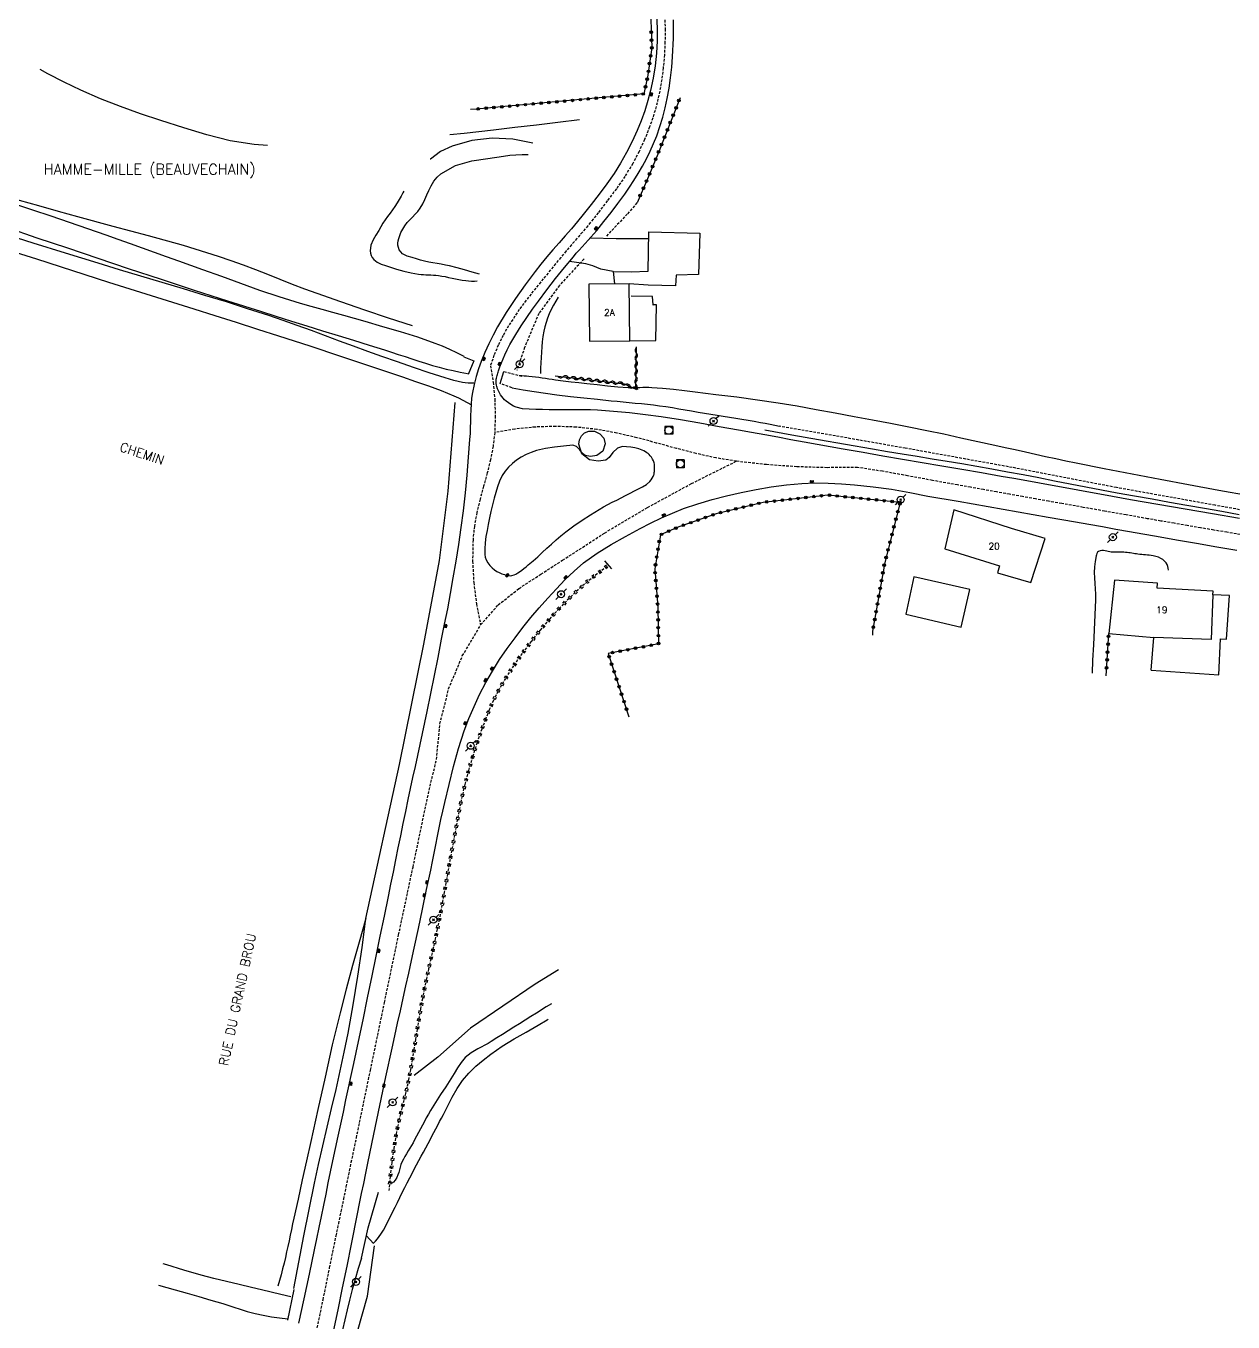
# Model space of a CAD drawing. Header units: millimetres. Extents: x 175000 to 176000, y 162999 to 164000.
# Drawn here: x 175533.6 to 175763.2, y 163278.2 to 163524.6 of the extents above; entities that cross this region are included whole.
import ezdxf
from ezdxf.enums import TextEntityAlignment as Align

# ---------------------------------------------------------------- set-up
doc = ezdxf.new("R2010")
doc.units = ezdxf.units.MM
doc.linetypes.add('DASHED', pattern=[0.75, 0.5, -0.25])
doc.layers.get('0').update_dxf_attribs({"linetype": 'CONTINUOUS'})
for name, color, linetype in [('W0001', 6, 'DASHED'), ('W0008', 7, 'CONTINUOUS'), ('W0010', 4, 'CONTINUOUS'), ('W0015', 2, 'CONTINUOUS'), ('W0017', 7, 'CONTINUOUS'), ('W0071', 7, 'CONTINUOUS'), ('W0101', 7, 'CONTINUOUS'), ('W0104', 1, 'CONTINUOUS'), ('W0112', 1, 'DASHED'), ('W0120', 7, 'CONTINUOUS'), ('W0211', 2, 'CONTINUOUS'), ('W0214', 2, 'CONTINUOUS'), ('W0220', 5, 'DASHED'), ('W0300', 7, 'CONTINUOUS'), ('W0310', 3, 'CONTINUOUS'), ('W0323', 7, 'CONTINUOUS'), ('W0330', 7, 'CONTINUOUS'), ('W0401', 7, 'CONTINUOUS'), ('W0420', 7, 'CONTINUOUS'), ('W0473', 7, 'CONTINUOUS'), ('W0510', 5, 'CONTINUOUS'), ('W0980', 7, 'CONTINUOUS'), ('W0989', 7, 'CONTINUOUS'), ('W0991', 7, 'CONTINUOUS')]:
    doc.layers.add(name, color=color, linetype=linetype)
doc.styles.get("Standard").update_dxf_attribs({"font": 'romans.shx', "width": 0.85})

# ---------------------------------------------------------------- blocks, each defined once
blk = doc.blocks.new('T401')
for p, q in [((-0.3, 0.3), (0, 0.3)), ((-0.3, -0.25), (-0.3, 0.3)), ((-0.3, 0.15), (0, 0.15)), ((-0.3, 0), (0, 0)), ((0, 0.3), (0, -0.25)), ((-0.3, -0.15), (0, -0.15)), ((-0.3, -0.25), (-0.3, -0.3)), ((-0.3, -0.3), (0, -0.3)), ((0, -0.3), (0, -0.25))]:
    blk.add_line(p, q)
blk = doc.blocks.new('T473')
for p, q in [((-0.166667, 0.166667), (0.166667, -0.166667)), ((-0.166667, -0.166667), (0.166667, 0.166667)), ((0.500001, 0.500001), (1.000002, 1.000002)), ((-1.000002, -1.000002), (-0.500001, -0.500001))]:
    blk.add_line(p, q)
blk.add_ellipse((0, 0), major_axis=(0.471405, 0.471405), ratio=1, start_param=5.4977871438, end_param=11.780972451)
blk = doc.blocks.new('T420')
for p, q in [((0.75, 0.75), (-0.75, 0.75)), ((-0.75, 0.75), (-0.75, -0.75)), ((0.75, 0.75), (0.75, -0.75)), ((0.75, -0.75), (-0.75, -0.75))]:
    blk.add_line(p, q)
blk.add_ellipse((0, 0), major_axis=(-0.53, 0.53), ratio=1, start_param=3.926991, end_param=10.210176)
blk = doc.blocks.new('t323o')
at = {"color": 0, "linetype": 'Continuous'}
for radius in [0.25, 0.15]:
    blk.add_circle((0, 0), radius, dxfattribs=at)
blk = doc.blocks.new('t220o')
at = {"color": 0, "linetype": 'Continuous'}
for p, q in [((-0.25, 0.25), (0.25, 0.25)), ((-0.25, -0.25), (0.25, -0.25))]:
    blk.add_line(p, q, dxfattribs=at)
blk = doc.blocks.new('t310o')
at = {"color": 0, "linetype": 'Continuous'}
for centre, start, end in [((-0.5, 0.38), 216.8699, 323.1304), ((0.5, -0.37), 36.8699, 143.1303)]:
    blk.add_arc(centre, 0.625, start, end, dxfattribs=at)

msp = doc.modelspace()

# ---------------------------------------------------------------- linework, layer by layer
at = {"layer": 'W0001'}
for points in [[(175655.12, 163526.57), (175655.2, 163524.09), (175655.18, 163521.61), (175655.07, 163519.14), (175654.84, 163516.67), (175654.55, 163514.44), (175654.17, 163512.22), (175653.69, 163510.03), (175653.08, 163507.86), (175652.26, 163505.44), (175651.31, 163503.06), (175650.24, 163500.74), (175649.05, 163498.47), (175647.56, 163496.02), (175645.93, 163493.67), (175644.21, 163491.38), (175642.48, 163489.12), (175641.5, 163487.88), (175640.49, 163486.65), (175639.47, 163485.45), (175638.44, 163484.25), (175637.4, 163483.05), (175636.37, 163481.85), (175635.35, 163480.64), (175634.36, 163479.41), (175632.03, 163476.54), (175629.7, 163473.67), (175627.45, 163470.71), (175625.42, 163467.61), (175624.4, 163465.8), (175623.47, 163463.94), (175622.66, 163462.02), (175621.99, 163460.04), (175622.5, 163456.88), (175622.81, 163453.7), (175622.9, 163450.5), (175622.79, 163447.31)], [(175622.79, 163447.31), (175622.49, 163444.72), (175622, 163442.16), (175621.38, 163439.64), (175620.69, 163437.14), (175620.01, 163434.64), (175619.4, 163432.11), (175618.93, 163429.55), (175618.67, 163426.95), (175618.59, 163422.87), (175618.81, 163418.8), (175619.32, 163414.75), (175620.12, 163410.75)], [(175668.74, 163441.87), (175664.9, 163442.5), (175661.1, 163443.34), (175657.34, 163444.31), (175653.59, 163445.34), (175649.83, 163446.34), (175646.03, 163447.23), (175642.19, 163447.93), (175638.3, 163448.36), (175634.4, 163448.51), (175630.51, 163448.38), (175626.63, 163447.98), (175622.79, 163447.31)], [(175620.12, 163410.75), (175623.46, 163414.56), (175627.42, 163417.69), (175631.6, 163420.41), (175635.71, 163423.06), (175643.69, 163428.23), (175651.87, 163433.09), (175660.22, 163437.64), (175668.74, 163441.87)], [(175764.58, 163427.93), (175762.06, 163428.36), (175759.54, 163428.79), (175757.02, 163429.22), (175754.51, 163429.65), (175751.99, 163430.08), (175749.47, 163430.51), (175746.96, 163430.95), (175742.87, 163431.67), (175738.79, 163432.39), (175734.7, 163433.11), (175730.62, 163433.83), (175728.14, 163434.28), (175725.66, 163434.72), (175723.19, 163435.16), (175720.71, 163435.6), (175718.23, 163436.04), (175715.76, 163436.49), (175713.28, 163436.93), (175710.8, 163437.36), (175706.05, 163438.23), (175701.31, 163439.11), (175696.55, 163439.96), (175691.78, 163440.7), (175686.01, 163440.65), (175680.24, 163440.82), (175674.48, 163441.23), (175668.74, 163441.87)], [(175588.89, 163276.38), (175590.17, 163282.45), (175591.4, 163288.52), (175592.64, 163294.59), (175593.13, 163296.92), (175593.61, 163299.25), (175594.09, 163301.58), (175594.57, 163303.92), (175595.05, 163306.25), (175595.53, 163308.58), (175596.02, 163310.91), (175596.5, 163313.24), (175599.17, 163326.11), (175601.84, 163338.98), (175604.53, 163351.84), (175607.26, 163364.7), (175608.33, 163369.83), (175609.39, 163374.96), (175610.5, 163380.08), (175611.73, 163385.18), (175612.39, 163391.97), (175614.04, 163398.58), (175616.64, 163404.89), (175620.12, 163410.75)]]:
    msp.add_lwpolyline(points, dxfattribs=at)
at = {"layer": 'W0008'}
for points in [[(175653.54, 163526.56), (175653.7, 163524.2), (175653.71, 163521.83), (175653.57, 163519.45), (175653.31, 163517.07), (175652.92, 163514.72), (175652.44, 163512.38), (175651.94, 163510.44), (175651.35, 163508.51), (175650.67, 163506.62), (175649.92, 163504.76), (175648.94, 163502.65), (175647.87, 163500.59), (175646.72, 163498.57), (175645.5, 163496.6), (175644.13, 163494.59), (175642.67, 163492.63), (175641.16, 163490.72), (175639.64, 163488.82), (175638.52, 163487.44), (175637.37, 163486.09), (175636.2, 163484.74), (175635.03, 163483.41), (175633.86, 163482.07), (175632.71, 163480.71), (175631.58, 163479.34), (175630.48, 163477.93), (175628.59, 163475.39), (175626.75, 163472.8), (175625, 163470.16), (175623.35, 163467.44), (175622.48, 163465.85), (175621.66, 163464.22), (175620.91, 163462.55), (175620.23, 163460.86), (175619.72, 163459.42), (175619.26, 163457.96), (175618.87, 163456.47), (175618.57, 163454.97), (175618.41, 163453.86), (175618.3, 163452.74), (175618.23, 163451.63), (175618.2, 163450.51), (175618.17, 163449.39), (175618.14, 163448.27), (175618.1, 163447.16), (175618.03, 163446.04), (175617.76, 163442.64), (175617.48, 163439.24), (175617.16, 163435.84), (175616.78, 163432.45), (175616.36, 163429.25), (175615.9, 163426.06), (175615.39, 163422.87), (175614.86, 163419.69), (175614.34, 163416.76), (175613.79, 163413.84), (175613.21, 163410.93), (175612.64, 163408.02), (175611.96, 163404.58), (175611.28, 163401.15), (175610.58, 163397.72), (175609.88, 163394.29), (175609.44, 163392.2), (175609, 163390.11), (175608.55, 163388.02), (175608.09, 163385.94), (175607.64, 163383.85), (175607.19, 163381.77), (175606.74, 163379.68), (175606.3, 163377.59), (175605.82, 163375.29), (175605.34, 163372.98), (175604.87, 163370.67), (175604.4, 163368.36), (175603.93, 163366.06), (175603.46, 163363.75), (175602.99, 163361.44), (175602.52, 163359.13), (175601.75, 163355.35), (175600.98, 163351.57), (175600.21, 163347.79), (175599.43, 163344.01), (175598.56, 163339.85), (175597.69, 163335.7), (175596.81, 163331.54), (175595.93, 163327.39), (175595.43, 163325.08), (175594.94, 163322.76), (175594.44, 163320.45), (175593.95, 163318.14), (175593.45, 163315.83), (175592.95, 163313.52), (175592.46, 163311.21), (175591.97, 163308.89), (175591.53, 163306.78), (175591.09, 163304.66), (175590.66, 163302.54), (175590.22, 163300.42), (175589.79, 163298.3), (175589.35, 163296.18), (175588.91, 163294.06), (175588.46, 163291.95), (175587.49, 163287.29), (175586.51, 163282.64), (175585.51, 163277.99)], [(175764.46, 163430.96), (175759.28, 163431.86), (175754.09, 163432.75), (175748.91, 163433.65), (175743.73, 163434.56), (175738.55, 163435.48), (175736.12, 163435.91), (175733.69, 163436.35), (175731.26, 163436.8), (175728.83, 163437.24), (175726.4, 163437.69), (175723.97, 163438.13), (175721.54, 163438.57), (175719.11, 163439), (175715.36, 163439.66), (175711.61, 163440.31), (175707.86, 163440.95), (175704.1, 163441.58), (175700.35, 163442.22), (175696.6, 163442.86), (175692.84, 163443.51), (175689.09, 163444.16), (175686.6, 163444.61), (175684.11, 163445.06), (175681.62, 163445.51), (175679.13, 163445.97), (175676.64, 163446.43), (175674.15, 163446.88), (175671.65, 163447.33), (175669.16, 163447.77), (175665.49, 163448.43), (175661.83, 163449.1), (175658.15, 163449.74), (175654.47, 163450.3), (175651.45, 163450.7), (175648.42, 163451.06), (175645.39, 163451.35), (175642.35, 163451.58), (175641.04, 163451.64), (175639.73, 163451.66), (175638.42, 163451.67), (175637.11, 163451.66), (175635.8, 163451.65), (175634.48, 163451.65), (175633.17, 163451.67), (175631.86, 163451.71), (175630.62, 163451.74), (175629.37, 163451.76), (175628.11, 163451.86), (175626.88, 163452.14), (175626.35, 163452.36), (175625.85, 163452.64), (175625.39, 163452.96), (175624.95, 163453.31), (175624.66, 163453.58), (175624.39, 163453.86), (175624.15, 163454.16), (175623.92, 163454.48), (175623.7, 163454.86), (175623.5, 163455.25), (175623.33, 163455.66), (175623.2, 163456.08), (175623.13, 163456.36), (175623.09, 163456.65), (175623.07, 163456.94), (175623.08, 163457.23), (175623.1, 163457.46), (175623.14, 163457.7), (175623.18, 163457.93), (175623.24, 163458.15), (175623.3, 163458.38), (175623.37, 163458.6), (175623.44, 163458.82), (175623.51, 163459.05), (175623.77, 163459.82), (175624.06, 163460.58), (175624.38, 163461.34), (175624.71, 163462.08), (175625.19, 163463.08), (175625.7, 163464.07), (175626.23, 163465.04), (175626.79, 163466), (175627.82, 163467.62), (175628.89, 163469.2), (175630.01, 163470.76), (175631.14, 163472.3), (175632.74, 163474.46), (175634.38, 163476.59), (175636.06, 163478.7), (175637.76, 163480.77), (175638.3, 163481.41), (175638.85, 163482.03), (175639.41, 163482.65), (175639.98, 163483.26), (175640.54, 163483.88), (175641.1, 163484.5), (175641.65, 163485.12), (175642.19, 163485.76), (175643.57, 163487.45), (175644.92, 163489.16), (175646.24, 163490.9), (175647.52, 163492.67), (175648.41, 163493.96), (175649.28, 163495.27), (175650.11, 163496.61), (175650.9, 163497.98), (175651.65, 163499.39), (175652.35, 163500.82), (175653.01, 163502.28), (175653.6, 163503.76), (175654.2, 163505.5), (175654.74, 163507.27), (175655.2, 163509.05), (175655.6, 163510.86), (175655.96, 163512.82), (175656.24, 163514.8), (175656.46, 163516.79), (175656.62, 163518.78), (175656.69, 163519.95), (175656.74, 163521.12), (175656.77, 163522.29), (175656.79, 163523.46), (175656.79, 163524.63), (175656.77, 163525.8)], [(175592.11, 163276.38), (175593.01, 163280.53), (175593.88, 163284.69), (175594.73, 163288.85), (175595.57, 163293.01), (175595.96, 163294.94), (175596.35, 163296.87), (175596.73, 163298.8), (175597.11, 163300.73), (175597.49, 163302.66), (175597.88, 163304.58), (175598.27, 163306.51), (175598.66, 163308.44), (175599.79, 163313.9), (175600.94, 163319.36), (175602.11, 163324.82), (175603.28, 163330.27), (175603.8, 163332.65), (175604.33, 163335.03), (175604.86, 163337.41), (175605.39, 163339.78), (175605.92, 163342.16), (175606.45, 163344.54), (175606.98, 163346.92), (175607.5, 163349.3), (175608.29, 163353.01), (175609.07, 163356.72), (175609.85, 163360.44), (175610.62, 163364.15), (175610.96, 163365.76), (175611.28, 163367.36), (175611.6, 163368.96), (175611.92, 163370.57), (175612.24, 163372.17), (175612.58, 163373.77), (175612.93, 163375.37), (175613.3, 163376.96), (175614.12, 163380.4), (175614.97, 163383.83), (175615.9, 163387.24), (175617, 163390.6), (175617.88, 163392.95), (175618.86, 163395.27), (175619.92, 163397.55), (175621.08, 163399.78), (175622.35, 163401.99), (175623.73, 163404.15), (175625.17, 163406.25), (175626.66, 163408.32), (175628.15, 163410.27), (175629.68, 163412.17), (175631.27, 163414.03), (175632.9, 163415.85), (175634.52, 163417.6), (175636.16, 163419.33), (175637.88, 163420.99), (175639.7, 163422.53), (175642.26, 163424.38), (175644.93, 163426.05), (175647.66, 163427.59), (175650.43, 163429.08), (175652.45, 163430.12), (175654.5, 163431.11), (175656.58, 163432.03), (175658.7, 163432.86), (175661.4, 163433.77), (175664.13, 163434.57), (175666.89, 163435.28), (175669.66, 163435.91), (175672.52, 163436.49), (175675.39, 163437), (175678.28, 163437.4), (175681.19, 163437.66), (175683.7, 163437.75), (175686.22, 163437.72), (175688.73, 163437.59), (175691.23, 163437.4), (175694.74, 163437.03), (175698.24, 163436.55), (175701.72, 163435.96), (175705.18, 163435.26)], [(175705.18, 163435.26), (175710.91, 163434.27), (175716.63, 163433.27), (175722.36, 163432.27), (175728.08, 163431.27), (175730.65, 163430.81), (175733.22, 163430.36), (175735.79, 163429.9), (175738.36, 163429.44), (175740.94, 163428.98), (175743.51, 163428.52), (175746.08, 163428.07), (175748.65, 163427.61), (175752.47, 163426.94), (175756.29, 163426.28), (175760.1, 163425.62), (175763.92, 163424.96)]]:
    msp.add_lwpolyline(points, dxfattribs=at)
at = {"layer": 'W0010'}
msp.add_lwpolyline([(175674.16, 163447.85), (175679.28, 163446.92), (175684.4, 163446.01), (175689.52, 163445.12), (175694.64, 163444.23), (175697.47, 163443.75), (175700.31, 163443.28), (175703.15, 163442.81), (175705.98, 163442.35), (175708.82, 163441.89), (175711.66, 163441.42), (175714.49, 163440.93), (175717.32, 163440.44), (175720.31, 163439.89), (175723.29, 163439.33), (175726.28, 163438.76), (175729.26, 163438.18), (175732.24, 163437.6), (175735.22, 163437.02), (175738.2, 163436.46), (175741.18, 163435.9), (175744.5, 163435.3), (175747.81, 163434.7), (175751.13, 163434.11), (175754.45, 163433.53), (175757.77, 163432.95), (175761.09, 163432.37), (175764.4, 163431.78)], dxfattribs=at)
at = {"layer": 'W0015'}
msp.add_lwpolyline([(175643.78, 163445.16), (175643.34, 163443.77), (175642.24, 163442.94), (175641.03, 163442.76), (175639.97, 163442.95), (175639.49, 163443.33), (175638.99, 163444.04), (175638.36, 163444.69), (175637.65, 163444.92), (175635.91, 163444.76), (175634.17, 163444.58), (175632.44, 163444.31), (175630.73, 163443.89), (175629.74, 163443.55), (175628.77, 163443.16), (175627.84, 163442.68), (175626.95, 163442.1), (175626.17, 163441.47), (175625.45, 163440.75), (175624.8, 163439.98), (175624.23, 163439.14), (175623.71, 163438.11), (175623.31, 163437.03), (175623, 163435.93), (175622.69, 163434.84), (175622.35, 163433.6), (175622.06, 163432.35), (175621.8, 163431.1), (175621.56, 163429.84), (175621.34, 163428.7), (175621.14, 163427.55), (175620.98, 163426.38), (175620.92, 163425.21), (175620.92, 163424.68), (175620.93, 163424.15), (175621.01, 163423.61), (175621.17, 163423.1), (175621.47, 163422.55), (175621.85, 163422.06), (175622.29, 163421.62), (175622.76, 163421.23), (175623.2, 163420.94), (175623.66, 163420.7), (175624.15, 163420.5), (175624.64, 163420.33), (175624.99, 163420.24), (175625.34, 163420.15), (175625.71, 163420.11), (175626.08, 163420.13), (175626.47, 163420.25), (175626.84, 163420.43), (175627.18, 163420.65), (175627.51, 163420.87), (175627.94, 163421.16), (175628.36, 163421.49), (175628.77, 163421.82), (175629.17, 163422.15), (175630.08, 163422.92), (175630.97, 163423.71), (175631.85, 163424.51), (175632.72, 163425.32), (175633.59, 163426.12), (175634.48, 163426.91), (175635.39, 163427.69), (175636.32, 163428.43), (175637.85, 163429.57), (175639.41, 163430.66), (175641.01, 163431.7), (175642.64, 163432.7), (175643.47, 163433.18), (175644.3, 163433.63), (175645.15, 163434.07), (175646, 163434.5), (175646.85, 163434.92), (175647.7, 163435.35), (175648.55, 163435.79), (175649.38, 163436.25), (175650.13, 163436.65), (175650.91, 163437.04), (175651.66, 163437.48), (175652.33, 163438.04), (175652.57, 163438.32), (175652.76, 163438.63), (175652.93, 163438.96), (175653.05, 163439.3), (175653.1, 163439.44), (175653.13, 163439.6), (175653.15, 163439.75), (175653.17, 163439.91), (175653.18, 163440.06), (175653.19, 163440.21), (175653.19, 163440.37), (175653.19, 163440.52), (175653.2, 163440.79), (175653.2, 163441.06), (175653.18, 163441.33), (175653.13, 163441.59), (175652.99, 163441.95), (175652.82, 163442.3), (175652.61, 163442.62), (175652.38, 163442.92), (175652.17, 163443.13), (175651.95, 163443.33), (175651.7, 163443.5), (175651.46, 163443.67), (175651.16, 163443.84), (175650.85, 163444), (175650.54, 163444.13), (175650.21, 163444.25), (175649.44, 163444.43), (175648.66, 163444.54), (175647.88, 163444.61), (175647.1, 163444.68), (175646.15, 163444.38), (175645.29, 163443.51), (175644.58, 163442.58), (175643.9, 163442.08), (175642.48, 163441.87), (175640.85, 163442.13), (175639.37, 163443.26), (175638.78, 163445.14), (175638.92, 163445.94), (175639.3, 163446.68), (175639.9, 163447.26), (175640.67, 163447.59), (175641.8, 163447.6), (175642.81, 163447.11), (175643.52, 163446.24)], close=True, dxfattribs=at)
at = {"layer": 'W0017'}
for points in [[(175640.99, 163484.38), (175645.91, 163484.21), (175652.1, 163484.24)], [(175645.35, 163477.94), (175642.95, 163478.38), (175641.48, 163479.06), (175640.15, 163479.42), (175637, 163479.85)]]:
    msp.add_lwpolyline(points, dxfattribs=at)
at = {"layer": 'W0071'}
for points in [[(175618.85, 163456.69), (175618.31, 163456.69), (175617.76, 163456.72), (175617.21, 163456.77), (175616.67, 163456.85), (175615.83, 163457.02), (175615, 163457.23), (175614.18, 163457.46), (175613.36, 163457.71), (175610.33, 163458.67), (175607.33, 163459.69), (175604.34, 163460.75), (175601.35, 163461.81), (175598.65, 163462.77), (175595.97, 163463.74), (175593.29, 163464.73), (175590.61, 163465.72), (175587.93, 163466.71), (175585.25, 163467.69), (175582.55, 163468.64), (175579.85, 163469.56), (175575.81, 163470.88), (175571.76, 163472.16), (175567.7, 163473.41), (175563.63, 163474.64), (175559.56, 163475.85), (175555.48, 163477.07), (175551.42, 163478.29), (175547.36, 163479.54), (175541.2, 163481.45), (175535.04, 163483.37), (175528.89, 163485.3)], [(175528.77, 163482.54), (175535.64, 163480.33), (175542.51, 163478.13), (175549.38, 163475.94), (175553.42, 163474.65), (175557.46, 163473.38), (175561.51, 163472.11), (175565.55, 163470.84), (175569.6, 163469.57), (175573.64, 163468.29), (175577.68, 163467), (175581.71, 163465.7), (175587.61, 163463.79), (175593.5, 163461.87), (175599.38, 163459.92), (175605.24, 163457.91), (175607.71, 163457.06), (175610.18, 163456.2), (175612.63, 163455.3), (175615.05, 163454.3), (175615.9, 163453.91), (175616.75, 163453.5), (175617.58, 163453.06), (175618.39, 163452.59)]]:
    msp.add_lwpolyline(points, dxfattribs=at)
at = {"layer": 'W0101'}
msp.add_lwpolyline([(175640.71, 163475.53), (175640.85, 163464.69), (175648.52, 163464.79), (175648.38, 163475.63)], close=True, dxfattribs=at)
for points in [[(175710.09, 163432.63), (175708.43, 163425.23), (175718.82, 163421.98), (175718.4, 163420.69), (175724.76, 163418.8), (175727.5, 163427.17)], [(175727.5, 163427.17), (175721.08, 163429.08), (175710.09, 163432.63)], [(175759.38, 163416.5), (175759.4, 163417.18), (175748.77, 163417.76), (175748.83, 163418.68), (175740.64, 163419.25), (175739.61, 163409.1), (175748.16, 163408.34)], [(175759.38, 163416.5), (175759.02, 163408), (175748.16, 163408.34)]]:
    msp.add_lwpolyline(points, dxfattribs=at)
at = {"layer": 'W0104'}
for points in [[(175645.62, 163475.59), (175645.41, 163477.93), (175648.75, 163477.87), (175651.95, 163477.99), (175652.08, 163485.48), (175661.8, 163485.22), (175661.57, 163477.4), (175657.29, 163477.24), (175657.15, 163475.23), (175651.96, 163475.33), (175648.38, 163475.63)], [(175648.52, 163464.79), (175653.43, 163464.86), (175653.56, 163471.62), (175652.9, 163471.6), (175652.91, 163471.6), (175652.83, 163473.23), (175648.73, 163473.26)], [(175747.61, 163402.14), (175751.3, 163401.88), (175751.32, 163401.88), (175760.49, 163401.25), (175760.83, 163408.1), (175761.99, 163408.04), (175762.56, 163416.38)], [(175762.56, 163416.38), (175759.38, 163416.5)], [(175747.61, 163402.14), (175748.16, 163408.34)]]:
    msp.add_lwpolyline(points, dxfattribs=at)
msp.add_lwpolyline([(175713.13, 163417.47), (175702.48, 163419.91), (175700.97, 163412.77), (175711.48, 163410.33)], close=True, dxfattribs=at)
at = {"layer": 'W0112'}
for points in [[(175649.85, 163491.03), (175648, 163488.87), (175644.05, 163484.68)], [(175639.79, 163480.34), (175635.09, 163475.31), (175631.17, 163469.96), (175628.48, 163463.52), (175627.01, 163459.13)], [(175624.56, 163458.92), (175627.95, 163458.05)], [(175626.09, 163455.83), (175623.85, 163456.65)], [(175853.55, 163416.88), (175844.89, 163418.68), (175827.01, 163421.74), (175806.24, 163425.25), (175782.9, 163429.33), (175759.79, 163433.51), (175741.02, 163436.87), (175721.22, 163440.69), (175700.88, 163444.36), (175676.96, 163448.54)]]:
    msp.add_lwpolyline(points, dxfattribs=at)
at = {"layer": 'W0120'}
for points in [[(175616.91, 163461.7), (175618.82, 163460.99), (175617.76, 163458.36)], [(175623.85, 163456.65), (175624.56, 163458.92)], [(175643.68, 163422.95), (175644.99, 163421.39)], [(175598.72, 163296.14), (175600.71, 163302.93)], [(175597.48, 163290.34), (175598.72, 163296.14)], [(175599.73, 163293.17), (175598.4, 163294.63)], [(175584.6, 163284.41), (175583.41, 163278.58)]]:
    msp.add_lwpolyline(points, dxfattribs=at)
at = {"layer": 'W0211'}
for points in [[(175619.91, 163477.43), (175618.5, 163477.85), (175617.08, 163478.25), (175615.65, 163478.64), (175614.22, 163479), (175613.43, 163479.18), (175612.64, 163479.33), (175611.85, 163479.46), (175611.05, 163479.6), (175610.25, 163479.75), (175609.46, 163479.92), (175608.68, 163480.12), (175607.9, 163480.37), (175607.08, 163480.61), (175606.18, 163480.87), (175605.29, 163481.32), (175604.64, 163482.07), (175604.47, 163482.49), (175604.38, 163482.93), (175604.37, 163483.37), (175604.44, 163483.81), (175604.54, 163484.21), (175604.67, 163484.59), (175604.82, 163484.97), (175604.97, 163485.35), (175605.3, 163486.02), (175605.71, 163486.65), (175606.18, 163487.24), (175606.67, 163487.79), (175607.18, 163488.31), (175607.68, 163488.84), (175608.16, 163489.39), (175608.6, 163489.98), (175609.1, 163490.79), (175609.52, 163491.64), (175609.9, 163492.51), (175610.28, 163493.37), (175610.71, 163494.25), (175611.22, 163495.1), (175611.83, 163495.88), (175612.57, 163496.55), (175615.35, 163498.11), (175618.42, 163498.99), (175621.5, 163499.46), (175624.48, 163499.89), (175625.65, 163500.06), (175626.83, 163500.16), (175628.01, 163500.21), (175629.19, 163500.19)], [(175584.61, 163284.61), (175585.54, 163289.62), (175586.5, 163294.62), (175587.5, 163299.62), (175588.53, 163304.61), (175589.3, 163308.17), (175590.11, 163311.74), (175590.94, 163315.29), (175591.78, 163318.84), (175592.62, 163322.4), (175593.43, 163325.96), (175594.19, 163329.53), (175594.9, 163333.11), (175595.89, 163338.54), (175596.78, 163343.99), (175597.59, 163349.45), (175598.3, 163354.92)], [(175597.48, 163290.34), (175596.86, 163288.36), (175596.27, 163286.38), (175595.72, 163284.39), (175595.19, 163282.39), (175594.73, 163280.51), (175594.29, 163278.63), (175593.88, 163276.74)]]:
    msp.add_lwpolyline(points, dxfattribs=at)
at = {"layer": 'W0214'}
for points in [[(175630.06, 163502.36), (175626.23, 163503.13), (175622.32, 163503.29), (175618.44, 163502.84), (175614.68, 163501.79), (175612.52, 163500.74), (175610.59, 163499.33), (175610.55, 163499.3)], [(175605.5, 163493.24), (175605.32, 163492.9), (175604.98, 163492.26), (175604.63, 163491.62), (175604.25, 163490.99), (175603.82, 163490.34), (175603.37, 163489.69), (175602.91, 163489.05), (175602.44, 163488.42), (175601.99, 163487.77), (175601.54, 163487.12), (175601.12, 163486.45), (175600.73, 163485.77), (175600.22, 163484.89), (175599.69, 163483.98), (175599.27, 163482.98), (175599.11, 163481.91), (175599.16, 163481.45), (175599.3, 163481.02), (175599.52, 163480.61), (175599.8, 163480.26), (175600.46, 163479.73), (175601.22, 163479.35), (175602, 163479.07), (175602.76, 163478.81), (175604.12, 163478.37), (175605.51, 163478), (175606.91, 163477.7), (175608.32, 163477.45), (175608.79, 163477.39), (175609.26, 163477.35), (175609.73, 163477.33), (175610.2, 163477.31), (175610.67, 163477.3), (175611.15, 163477.28), (175611.62, 163477.24), (175612.09, 163477.19), (175612.74, 163477.09), (175613.39, 163476.97), (175614.04, 163476.83), (175614.69, 163476.69), (175615.33, 163476.54), (175615.98, 163476.41), (175616.64, 163476.3), (175617.29, 163476.21), (175617.84, 163476.17), (175618.39, 163476.14), (175618.94, 163476.14), (175619.49, 163476.16)], [(175598.29, 163354.92), (175596.99, 163350.46), (175595.73, 163345.99), (175594.53, 163341.5), (175593.38, 163337), (175591.91, 163330.9), (175590.53, 163324.78), (175589.18, 163318.65), (175587.83, 163312.52), (175587.01, 163308.88), (175586.2, 163305.24), (175585.39, 163301.6), (175584.59, 163297.96), (175584.36, 163296.89), (175584.14, 163295.82), (175583.91, 163294.74), (175583.69, 163293.67), (175583.46, 163292.6), (175583.23, 163291.53), (175582.99, 163290.46), (175582.74, 163289.4), (175582.47, 163288.3), (175582.18, 163287.21), (175581.88, 163286.13), (175581.57, 163285.04)]]:
    msp.add_lwpolyline(points, dxfattribs=at)
at = {"layer": 'W0220'}
msp.add_lwpolyline([(175644.17, 163421.88), (175642.28, 163420.46), (175640.45, 163418.98), (175638.67, 163417.43), (175636.95, 163415.81), (175635.03, 163413.87), (175633.19, 163411.85), (175631.42, 163409.77), (175629.72, 163407.63), (175628.01, 163405.34), (175626.38, 163403), (175624.84, 163400.59), (175623.42, 163398.11), (175622.54, 163396.37), (175621.75, 163394.58), (175621.03, 163392.77), (175620.34, 163390.95), (175619.43, 163388.35), (175618.59, 163385.72), (175617.82, 163383.08), (175617.11, 163380.42), (175616.43, 163377.49), (175615.85, 163374.55), (175615.31, 163371.59), (175614.76, 163368.64), (175614.44, 163366.91), (175614.12, 163365.18), (175613.82, 163363.44), (175613.51, 163361.7), (175613.21, 163359.97), (175612.9, 163358.23), (175612.58, 163356.5), (175612.24, 163354.77), (175611.86, 163352.88), (175611.46, 163350.99), (175611.05, 163349.11), (175610.63, 163347.23), (175610.22, 163345.34), (175609.81, 163343.46), (175609.41, 163341.57), (175609.04, 163339.68), (175608.68, 163337.76), (175608.36, 163335.83), (175608.04, 163333.9), (175607.74, 163331.96), (175607.43, 163330.03), (175607.11, 163328.1), (175606.77, 163326.17), (175606.4, 163324.25), (175606.13, 163322.95), (175605.83, 163321.65), (175605.52, 163320.36), (175605.2, 163319.07), (175604.88, 163317.78), (175604.57, 163316.49), (175604.29, 163315.19), (175604.04, 163313.88), (175603.6, 163311.22), (175603.22, 163308.55), (175602.91, 163305.87), (175602.66, 163303.19)], dxfattribs=at)
at = {"layer": 'W0300'}
for points in [[(175579.56, 163501.91), (175577.04, 163502.07), (175572.5, 163502.81), (175568.04, 163503.93), (175563.65, 163505.26), (175559.3, 163506.65), (175555.44, 163507.92), (175551.61, 163509.3), (175547.83, 163510.79), (175544.1, 163512.42), (175540.94, 163513.92), (175537.84, 163515.53), (175536.37, 163516.36)], [(175638.91, 163506.81), (175634.82, 163506.28), (175630.73, 163505.78), (175626.64, 163505.3), (175622.54, 163504.84), (175617.02, 163504.22), (175614.29, 163503.92)], [(175607.18, 163467.63), (175602.62, 163469.1), (175598.08, 163470.62), (175593.55, 163472.17), (175589.04, 163473.76), (175586.68, 163474.62), (175584.34, 163475.51), (175582.01, 163476.43), (175579.68, 163477.35), (175577.35, 163478.26), (175575, 163479.15), (175572.65, 163480.01), (175570.27, 163480.82), (175563.63, 163482.87), (175556.93, 163484.73), (175550.21, 163486.52), (175543.51, 163488.35), (175539.81, 163489.39), (175536.11, 163490.42), (175532.41, 163491.46), (175528.71, 163492.49)], [(175634.88, 163473.06), (175634.4, 163472.3), (175633.95, 163471.52), (175633.54, 163470.71), (175633.17, 163469.89), (175632.85, 163469.09), (175632.56, 163468.26), (175632.32, 163467.42), (175632.12, 163466.58), (175631.94, 163465.59), (175631.83, 163464.6), (175631.75, 163463.6), (175631.67, 163462.6), (175631.61, 163461.59), (175631.56, 163460.58), (175631.52, 163459.56), (175631.51, 163458.55)], [(175750.92, 163421.18), (175750.89, 163421.54), (175750.81, 163421.89), (175750.68, 163422.23), (175750.49, 163422.54), (175750.19, 163422.88), (175749.84, 163423.17), (175749.46, 163423.41), (175749.06, 163423.62), (175748.8, 163423.72), (175748.54, 163423.78), (175748.27, 163423.83), (175748, 163423.88), (175747.64, 163423.94), (175747.28, 163423.99), (175746.93, 163424.03), (175746.57, 163424.06), (175746.21, 163424.09), (175745.85, 163424.13), (175745.49, 163424.16), (175745.13, 163424.21), (175744.84, 163424.25), (175744.55, 163424.29), (175744.25, 163424.34), (175743.96, 163424.38), (175743.66, 163424.43), (175743.37, 163424.47), (175743.07, 163424.51), (175742.78, 163424.53), (175742.44, 163424.56), (175742.1, 163424.57), (175741.76, 163424.58), (175741.41, 163424.58), (175741.07, 163424.58), (175740.73, 163424.58), (175740.39, 163424.58), (175740.05, 163424.6), (175739.76, 163424.63), (175739.47, 163424.7), (175739.19, 163424.77), (175738.91, 163424.85), (175738.6, 163424.9), (175738.28, 163424.91), (175737.96, 163424.86), (175737.65, 163424.74), (175737.45, 163424.57), (175737.31, 163424.34), (175737.24, 163424.1), (175737.18, 163423.87), (175736.96, 163422.83), (175736.86, 163421.78), (175736.83, 163420.73), (175736.87, 163419.68), (175736.93, 163418.65), (175737, 163417.62), (175737.04, 163416.59), (175737.04, 163415.55), (175736.93, 163412.68), (175736.8, 163409.81), (175736.65, 163406.95), (175736.51, 163404.08), (175736.39, 163401.57)]]:
    msp.add_lwpolyline(points, dxfattribs=at)
at = {"layer": 'W0310'}
msp.add_lwpolyline([(175634.31, 163458.11), (175647.41, 163456.59), (175649.66, 163455.61), (175649.76, 163463.66)], dxfattribs=at)
at = {"layer": 'W0323'}
for points in [[(175650.85, 163536.83), (175652.39, 163529.27), (175652.68, 163520.51), (175651.87, 163514.87), (175651.15, 163511.71), (175638.41, 163510.56), (175619.27, 163508.83), (175618.17, 163508.74)], [(175658.04, 163510.94), (175653.68, 163499.96), (175651.85, 163495.54), (175649.86, 163491.03)], [(175699.93, 163434.06), (175686.14, 163435.45), (175673.84, 163434.06), (175664.89, 163431.9), (175657.79, 163429.39), (175654.31, 163427.89), (175653.23, 163421.45), (175653.83, 163414.15), (175653.94, 163407.14), (175644.35, 163405.33), (175648.33, 163393.31)], [(175699.93, 163434.06), (175696.97, 163422.63), (175694.67, 163409.58), (175694.63, 163408.82)], [(175739.09, 163401.1), (175739.56, 163409.11)]]:
    msp.add_lwpolyline(points, dxfattribs=at)
at = {"layer": 'W0330'}
for points in [[(175598.29, 163354.94), (175604.67, 163384.24), (175609.35, 163407.1), (175612.27, 163423.01), (175613.97, 163436.17), (175615.29, 163453.02)], [(175634.91, 163345.19), (175630.46, 163342.42), (175618.2, 163334.06), (175611.98, 163328.6), (175607.48, 163325.08)], [(175578.57, 163227.99), (175584.16, 163239.92), (175590.26, 163255.17), (175594.8, 163269.68), (175598.63, 163283.16), (175599.94, 163292.73)]]:
    msp.add_lwpolyline(points, dxfattribs=at)
at = {"layer": 'W0510'}
for points in [[(175616.98, 163461.77), (175615.62, 163462.46), (175614.25, 163463.12), (175612.86, 163463.73), (175611.45, 163464.29), (175608.17, 163465.45), (175604.85, 163466.49), (175601.52, 163467.46), (175598.19, 163468.43), (175596.14, 163469.03), (175594.09, 163469.61), (175592.04, 163470.18), (175589.98, 163470.74), (175587.92, 163471.3), (175585.87, 163471.89), (175583.83, 163472.49), (175581.79, 163473.12), (175578.14, 163474.35), (175574.52, 163475.65), (175570.91, 163476.98), (175567.3, 163478.28), (175565, 163479.1), (175562.7, 163479.93), (175560.41, 163480.75), (175558.11, 163481.57), (175555.81, 163482.39), (175553.51, 163483.21), (175551.21, 163484.02), (175548.91, 163484.83), (175545.43, 163486.05), (175541.95, 163487.26), (175538.46, 163488.45), (175534.97, 163489.63), (175530.95, 163490.96)], [(175529.96, 163486.36), (175535.74, 163484.38), (175541.53, 163482.42), (175547.32, 163480.48), (175553.12, 163478.55), (175559.39, 163476.48), (175565.67, 163474.43), (175571.95, 163472.4), (175578.24, 163470.39), (175581.19, 163469.46), (175584.14, 163468.53), (175587.09, 163467.61), (175590.05, 163466.7), (175593, 163465.78), (175595.96, 163464.87), (175598.91, 163463.95), (175601.86, 163463.03), (175603.16, 163462.61), (175604.46, 163462.19), (175605.75, 163461.76), (175607.04, 163461.33), (175608.34, 163460.91), (175609.64, 163460.5), (175610.95, 163460.11), (175612.26, 163459.74), (175613.58, 163459.41), (175614.92, 163459.1), (175616.26, 163458.82), (175617.6, 163458.58)], [(175766.27, 163435.28), (175760.5, 163436.34), (175754.73, 163437.42), (175749.38, 163438.41), (175744.03, 163439.41), (175738.69, 163440.43), (175733.36, 163441.5), (175731.42, 163441.9), (175729.49, 163442.31), (175727.57, 163442.73), (175725.64, 163443.16), (175723.71, 163443.59), (175721.79, 163444.02), (175719.86, 163444.45), (175717.93, 163444.87), (175714.7, 163445.58), (175711.47, 163446.29), (175708.23, 163447), (175704.99, 163447.67), (175701.54, 163448.36), (175698.09, 163449.03), (175694.64, 163449.68), (175691.18, 163450.32), (175687.56, 163451), (175683.95, 163451.68), (175680.32, 163452.33), (175676.69, 163452.93), (175672.76, 163453.51), (175668.82, 163454.03), (175664.88, 163454.52), (175660.93, 163454.99), (175658.87, 163455.24), (175656.8, 163455.49), (175654.73, 163455.7), (175652.65, 163455.85), (175652.09, 163455.87), (175651.53, 163455.88), (175650.97, 163455.87), (175650.41, 163455.86), (175649.85, 163455.85), (175649.29, 163455.84), (175648.74, 163455.84), (175648.18, 163455.86), (175646.2, 163455.99), (175644.24, 163456.18), (175642.27, 163456.39), (175640.31, 163456.6), (175638.82, 163456.77), (175637.33, 163456.94), (175635.84, 163457.12), (175634.36, 163457.3), (175633.73, 163457.39), (175633.09, 163457.48), (175632.46, 163457.58), (175631.83, 163457.68), (175631.2, 163457.78), (175630.57, 163457.87), (175629.93, 163457.95), (175629.3, 163458.01), (175628.86, 163458.05), (175628.42, 163458.07), (175627.98, 163458.09), (175627.54, 163458.09)], [(175626.09, 163455.83), (175628.21, 163455.47), (175630.33, 163455.12), (175632.46, 163454.81), (175634.59, 163454.51), (175637.18, 163454.2), (175639.77, 163453.92), (175642.36, 163453.66), (175644.95, 163453.39), (175646.1, 163453.27), (175647.24, 163453.16), (175648.39, 163453.05), (175649.54, 163452.94), (175650.69, 163452.83), (175651.84, 163452.71), (175652.98, 163452.58), (175654.12, 163452.43), (175655.35, 163452.26), (175656.58, 163452.07), (175657.8, 163451.87), (175659.02, 163451.66), (175660.25, 163451.44), (175661.47, 163451.23), (175662.69, 163451.02), (175663.91, 163450.81), (175665.09, 163450.62), (175666.27, 163450.44), (175667.45, 163450.25), (175668.63, 163450.07), (175669.82, 163449.88), (175671, 163449.68), (175672.17, 163449.48), (175673.35, 163449.27), (175674.26, 163449.1), (175675.16, 163448.92), (175676.06, 163448.73), (175676.96, 163448.54)], [(175633.57, 163338.74), (175632.61, 163338.14), (175630.72, 163336.96), (175629.64, 163336.29), (175628.57, 163335.61), (175627.5, 163334.93), (175626.43, 163334.25), (175625.37, 163333.57), (175624.3, 163332.9), (175623.23, 163332.22), (175622.15, 163331.55), (175621.53, 163331.18), (175620.89, 163330.83), (175620.25, 163330.5), (175619.61, 163330.16), (175618.97, 163329.8), (175618.35, 163329.41), (175617.75, 163328.98), (175617.2, 163328.49), (175616.39, 163327.57), (175615.72, 163326.54), (175615.11, 163325.49), (175614.48, 163324.46), (175613.48, 163322.96), (175612.49, 163321.46), (175611.51, 163319.94), (175610.57, 163318.4), (175610.18, 163317.71), (175609.79, 163317.02), (175609.42, 163316.32), (175609.05, 163315.62), (175608.68, 163314.92), (175608.32, 163314.22), (175607.94, 163313.52), (175607.57, 163312.83), (175607.27, 163312.3), (175606.96, 163311.78), (175606.65, 163311.26), (175606.34, 163310.74), (175606.03, 163310.22), (175605.73, 163309.69), (175605.44, 163309.16), (175605.16, 163308.62), (175604.96, 163308.15), (175604.81, 163307.66), (175604.67, 163307.16), (175604.54, 163306.67), (175604.38, 163306.17), (175604.17, 163305.67), (175603.89, 163305.21), (175603.54, 163304.8), (175603.44, 163304.72), (175603.33, 163304.66), (175603.21, 163304.63), (175603.08, 163304.62), (175602.95, 163304.66), (175602.83, 163304.72), (175602.72, 163304.81), (175602.64, 163304.92)], [(175599.73, 163293.19), (175600.12, 163293.59), (175600.5, 163294.01), (175600.85, 163294.45), (175601.17, 163294.9), (175601.66, 163295.69), (175602.08, 163296.51), (175602.48, 163297.35), (175602.89, 163298.17), (175603.37, 163299.1), (175603.84, 163300.03), (175604.3, 163300.97), (175604.77, 163301.9), (175605.23, 163302.84), (175605.7, 163303.77), (175606.17, 163304.7), (175606.64, 163305.63), (175607.07, 163306.45), (175607.51, 163307.27), (175607.94, 163308.09), (175608.38, 163308.91), (175608.82, 163309.72), (175609.26, 163310.54), (175609.7, 163311.36), (175610.14, 163312.17), (175610.5, 163312.86), (175610.86, 163313.55), (175611.22, 163314.24), (175611.59, 163314.93), (175611.95, 163315.62), (175612.31, 163316.31), (175612.68, 163317), (175613.05, 163317.69), (175613.9, 163319.32), (175614.72, 163320.98), (175615.63, 163322.61), (175616.68, 163324.14), (175617.9, 163325.54), (175619.23, 163326.83), (175620.63, 163328.03), (175622.08, 163329.17), (175624.24, 163330.68), (175626.5, 163332.04), (175628.79, 163333.34), (175631.06, 163334.66), (175632.75, 163335.67), (175632.95, 163335.79)], [(175584.01, 163282.99), (175582.15, 163283.43), (175580.29, 163283.88), (175578.43, 163284.33), (175576.57, 163284.78), (175574.17, 163285.35), (175571.77, 163285.91), (175569.37, 163286.5), (175566.98, 163287.12), (175563.69, 163288.07), (175560.42, 163289.08), (175559.73, 163289.3)], [(175558.89, 163285.21), (175560.42, 163284.8), (175562, 163284.36), (175564.28, 163283.72), (175566.56, 163283.06), (175568.84, 163282.39), (175571.11, 163281.71), (175571.88, 163281.47), (175572.64, 163281.22), (175573.4, 163280.97), (175574.17, 163280.72), (175574.93, 163280.47), (175575.7, 163280.23), (175576.47, 163280.01), (175577.26, 163279.82), (175578.79, 163279.49), (175580.34, 163279.21), (175581.9, 163278.99), (175583.46, 163278.83)]]:
    msp.add_lwpolyline(points, dxfattribs=at)

# ---------------------------------------------------------------- block references
at = {"layer": 'W0220'}
for p, rotation in [((175641.61, 163419.92), 218.9554433449519), ((175642.79, 163420.84), 216.8244024330388), ((175643.99, 163421.74), 216.8244024330388), ((175639.31, 163417.99), 221.0864794407331), ((175640.44, 163418.97), 221.0864794407331), ((175636.04, 163414.89), 225.3966208634279), ((175637.1, 163415.96), 223.2175107229057), ((175638.2, 163416.98), 223.2175107229057), ((175633.98, 163412.72), 227.574750801447), ((175634.99, 163413.82), 227.574750801447), ((175632.01, 163410.46), 229.6344029489476), ((175632.98, 163411.6), 229.6344029489476), ((175630.12, 163408.13), 231.575525948335), ((175631.05, 163409.3), 231.575525948335), ((175628.31, 163405.73), 233.3215492708452), ((175629.21, 163406.94), 233.3215492708452), ((175626.58, 163403.28), 235.11991038825), ((175627.44, 163404.51), 235.11991038825), ((175624.95, 163400.76), 237.3962619135221), ((175625.76, 163402.03), 237.3962619135221), ((175623.45, 163398.17), 240.1496823702747), ((175624.2, 163399.47), 240.1496823702747), ((175622.14, 163395.47), 246.1469190645811), ((175622.77, 163396.83), 243.2484509914397), ((175621, 163392.7), 249.4161185075814), ((175621.55, 163394.09), 248.2036726253618), ((175620.47, 163391.29), 249.4161185075814), ((175619.47, 163388.46), 250.6567980433816), ((175619.97, 163389.88), 250.6567980433816), ((175618.56, 163385.61), 253.7331125164137), ((175619.01, 163387.04), 252.2395854661377), ((175617.72, 163382.72), 255.137358064143), ((175618.14, 163384.17), 253.7331125164137), ((175617.34, 163381.27), 255.137358064143), ((175616.63, 163378.36), 256.9379290095774), ((175616.97, 163379.82), 256.9379290095774), ((175616.02, 163375.42), 258.7660835142294), ((175616.31, 163376.89), 258.7660835142294), ((175615.74, 163373.95), 259.6150409836384), ((175615.2, 163371), 259.483355716005), ((175615.47, 163372.47), 259.6150409836384), ((175614.65, 163368.05), 259.4139163840318), ((175614.92, 163369.52), 259.483355716005), ((175614.37, 163366.57), 259.7629381427496), ((175613.85, 163363.62), 259.988923545816), ((175614.11, 163365.1), 259.988923545816), ((175613.33, 163360.67), 260.0484037516363), ((175613.59, 163362.14), 260.0918665182766), ((175613.07, 163359.19), 259.8585417543386), ((175612.53, 163356.24), 259.1097509601119), ((175612.8, 163357.71), 259.5456546881131), ((175611.95, 163353.29), 258.5597387691078), ((175612.24, 163354.76), 258.5597387691078), ((175611.64, 163351.83), 258.0211247786069), ((175611, 163348.89), 257.4838957020474), ((175611.32, 163350.36), 257.6625035456864), ((175610.35, 163345.97), 257.5205657869424), ((175610.68, 163347.43), 257.4838957020474), ((175610.03, 163344.5), 257.7725019867497), ((175609.41, 163341.57), 258.8162952380567), ((175609.72, 163343.03), 258.2044200809451), ((175608.84, 163338.62), 259.573681480936), ((175609.12, 163340.09), 258.8162952380567), ((175608.58, 163337.14), 260.3008572652971), ((175608.09, 163334.18), 260.7837361947982), ((175608.33, 163335.66), 260.7837361947982), ((175607.62, 163331.22), 260.9691104135409), ((175607.85, 163332.7), 261.0222670945427), ((175607.38, 163329.74), 260.6242976327273), ((175606.88, 163326.78), 260.0352207335609), ((175607.14, 163328.26), 260.6242976327273), ((175606.32, 163323.84), 258.1086233056665), ((175606.61, 163325.31), 259.2019420966276), ((175606, 163322.37), 257.0175818937772), ((175605.29, 163319.45), 256.0031717922751), ((175605.65, 163320.91), 256.3157017947445), ((175604.59, 163316.54), 256.7574194371502), ((175604.93, 163318), 256.1504839053539), ((175603.99, 163313.6), 260.5984273324884), ((175604.27, 163315.07), 259.1373250469112), ((175603.75, 163312.12), 260.5984273324884), ((175603.31, 163309.15), 261.9755494266765), ((175603.52, 163310.64), 261.9755494266765), ((175603.12, 163307.66), 263.3526692425997), ((175602.8, 163304.68), 264.7297867802257), ((175602.95, 163306.17), 263.3526692425997)]:
    msp.add_blockref('t220o', p, dxfattribs=dict(at, rotation=rotation))
at = {"layer": 'W0310'}
for p, rotation in [((175649.72, 163460.98), 89.28846455473341), ((175649.74, 163462.48), 89.28846455473341), ((175649.7, 163459.48), 89.28846455473341), ((175635.8, 163457.94), 353.3886665953894), ((175637.29, 163457.76), 353.3886665953894), ((175638.78, 163457.59), 353.3886665953894), ((175640.27, 163457.42), 353.3886665953894), ((175641.76, 163457.24), 353.3886665953894), ((175643.25, 163457.07), 353.3886665953894), ((175644.74, 163456.9), 353.3886665953894), ((175646.23, 163456.73), 353.3886665953894), ((175647.7, 163456.46), 336.4790608084792), ((175649.67, 163456.48), 89.28846455473341), ((175649.69, 163457.98), 89.28846455473341), ((175649.07, 163455.87), 336.4790608084792)]:
    msp.add_blockref('t310o', p, dxfattribs=dict(at, rotation=rotation))
at = {"layer": 'W0323'}
for p, rotation in [((175652.58, 163523.45), 271.8377018419451), ((175652.63, 163521.95), 271.8377018419451), ((175652.46, 163518.97), 261.8400064260738), ((175652.67, 163520.46), 261.8400064260738), ((175652.03, 163516), 261.8400064260738), ((175652.24, 163517.49), 261.8400064260738), ((175651.79, 163514.52), 257.2834258957915), ((175640.58, 163510.76), 185.1555172662617), ((175642.07, 163510.89), 185.1555172662617), ((175643.57, 163511.03), 185.1555172662617), ((175645.06, 163511.16), 185.1555172662617), ((175646.55, 163511.3), 185.1555172662617), ((175648.05, 163511.43), 185.1555172662617), ((175649.54, 163511.56), 185.1555172662617), ((175651.04, 163511.7), 185.1555172662617), ((175651.46, 163513.06), 257.2834258957915), ((175619.66, 163508.86), 185.1747209897089), ((175621.16, 163509), 185.1747209897089), ((175622.65, 163509.13), 185.1747209897089), ((175624.15, 163509.27), 185.1747209897089), ((175625.64, 163509.4), 185.1747209897089), ((175627.13, 163509.54), 185.1747209897089), ((175628.63, 163509.67), 185.1747209897089), ((175630.12, 163509.81), 185.1747209897089), ((175631.62, 163509.94), 185.1747209897089), ((175633.11, 163510.08), 185.1747209897089), ((175634.6, 163510.22), 185.1747209897089), ((175636.1, 163510.35), 185.1747209897089), ((175637.59, 163510.49), 185.1747209897089), ((175639.09, 163510.62), 185.1555172662617), ((175657.29, 163509.06), 248.365226095015), ((175657.84, 163510.45), 248.365226095015), ((175656.19, 163506.27), 248.365226095015), ((175656.74, 163507.66), 248.365226095015), ((175655.08, 163503.48), 248.365226095015), ((175655.63, 163504.88), 248.365226095015), ((175654.53, 163502.09), 248.365226095015), ((175653.41, 163499.3), 247.4206462822582), ((175653.97, 163500.69), 248.365226095015), ((175652.26, 163496.53), 247.4206462822582), ((175652.83, 163497.92), 247.4206462822582), ((175651.07, 163493.78), 246.2334780240467), ((175651.67, 163495.15), 246.2334780240467), ((175650.46, 163492.41), 246.2334780240467), ((175677.5, 163434.48), 186.4648897990027), ((175678.99, 163434.64), 186.4648897990027), ((175680.48, 163434.81), 186.4648897990027), ((175681.97, 163434.98), 186.4648897990027), ((175683.46, 163435.15), 186.4648897990027), ((175684.95, 163435.32), 186.4648897990027), ((175686.44, 163435.42), 174.2125069979549), ((175687.94, 163435.27), 174.2125069979549), ((175689.43, 163435.12), 174.2125069979549), ((175690.92, 163434.97), 174.2125069979549), ((175692.41, 163434.82), 174.2125069979549), ((175693.91, 163434.67), 174.2125069979549), ((175695.4, 163434.52), 174.2125069979549), ((175696.89, 163434.37), 174.2125069979549), ((175665.75, 163432.11), 193.5383204916991), ((175667.21, 163432.47), 193.5383204916991), ((175668.67, 163432.82), 193.5383204916991), ((175670.13, 163433.17), 193.5383204916991), ((175671.59, 163433.52), 193.5383204916991), ((175673.05, 163433.87), 193.5383204916991), ((175674.52, 163434.14), 186.4648897990027), ((175676.01, 163434.31), 186.4648897990027), ((175698.38, 163434.21), 174.2125069979549), ((175699.48, 163432.3), 255.4564983455812), ((175699.85, 163433.76), 255.4564983455812), ((175699.87, 163434.06), 174.2125069979549), ((175658.66, 163429.7), 199.4982656568759), ((175660.07, 163430.2), 199.4982656568759), ((175661.49, 163430.7), 199.4982656568759), ((175662.9, 163431.2), 199.4982656568759), ((175664.31, 163431.7), 199.4982656568759), ((175698.72, 163429.4), 255.4564983455812), ((175699.1, 163430.85), 255.4564983455812), ((175654.5, 163427.98), 203.3277736057685), ((175655.88, 163428.57), 203.3277736057685), ((175657.26, 163429.16), 203.3277736057685), ((175698.35, 163427.95), 255.4564983455812), ((175653.85, 163425.14), 260.5189320048034), ((175654.1, 163426.62), 260.5189320048034), ((175697.59, 163425.04), 255.4564983455812), ((175697.97, 163426.5), 255.4564983455812), ((175653.36, 163422.18), 260.5189320048034), ((175653.6, 163423.66), 260.5189320048034), ((175696.88, 163422.13), 260.0368868901978), ((175697.22, 163423.59), 255.4564983455812), ((175653.29, 163420.7), 274.657792256466), ((175696.62, 163420.65), 260.0368868901978), ((175653.42, 163419.2), 274.657792256466), ((175653.54, 163417.71), 274.657792256466), ((175696.1, 163417.7), 260.0368868901978), ((175696.36, 163419.18), 260.0368868901978), ((175653.66, 163416.21), 274.657792256466), ((175653.78, 163414.72), 274.657792256466), ((175695.58, 163414.74), 260.0368868901978), ((175695.84, 163416.22), 260.0368868901978), ((175653.84, 163413.22), 270.9402630420508), ((175695.32, 163413.27), 260.0368868901978), ((175653.87, 163411.72), 270.9402630420508), ((175653.89, 163410.22), 270.9402630420508), ((175694.8, 163410.31), 260.0368868901978), ((175695.06, 163411.79), 260.0368868901978), ((175653.92, 163408.72), 270.9402630420508), ((175739.53, 163408.59), 86.63211735805176), ((175645.18, 163405.49), 190.6629273021946), ((175646.65, 163405.77), 190.6629273021946), ((175648.12, 163406.04), 190.6629273021946), ((175649.6, 163406.32), 190.6629273021946), ((175651.07, 163406.6), 190.6629273021946), ((175652.55, 163406.88), 190.6629273021946), ((175653.94, 163407.22), 270.9402630420508), ((175739.35, 163405.59), 86.63211735805176), ((175739.44, 163407.09), 86.63211735805176), ((175644.56, 163404.71), 288.3168583134781), ((175645.03, 163403.28), 288.3168583134781), ((175739.17, 163402.6), 86.63211735805176), ((175739.26, 163404.1), 86.63211735805176), ((175645.5, 163401.86), 288.3168583134781), ((175645.97, 163400.43), 288.3168583134781), ((175646.44, 163399.01), 288.3168583134781), ((175646.92, 163397.59), 288.3168583134781), ((175647.39, 163396.16), 288.3168583134781), ((175647.86, 163394.74), 288.3168583134781)]:
    msp.add_blockref('t323o', p, dxfattribs=dict(at, rotation=rotation))
at = {"layer": 'W0401'}
for p, rotation in [((175652.43, 163511.64), 166.0811759532032), ((175642.18, 163486.07), 320.4469482523464), ((175620.61, 163461.38), 158.5573810729757), ((175623.83, 163460.35), 338.7312331793291), ((175683.09, 163437.88), 271.3553529136625), ((175654.99, 163431.54), 294.2846599574213), ((175625.29, 163420.09), 318.4963111121879), ((175636.37, 163419.73), 315.0625188843287), ((175613.36, 163410.55), 168.8161339610381), ((175622.39, 163402.4), 328.3456863670618), ((175621.15, 163400.21), 330.9137418723383), ((175617.32, 163392.03), 339.1925219577569), ((175610.05, 163361.83), 348.2011948409034), ((175609.55, 163359.34), 348.2217067527545), ((175600.61, 163348.79), 168.4287529520716), ((175595.31, 163323.54), 167.9159013680521), ((175601.86, 163323.14), 347.9389522890417)]:
    msp.add_blockref('T401', p, dxfattribs=dict(at, rotation=rotation))
at = {"layer": 'W0420'}
for p in [(175655.9, 163447.76), (175658.09, 163441.39)]:
    msp.add_blockref('T420', p, dxfattribs=at)
at = {"layer": 'W0473'}
for p in [(175627.54, 163460.32), (175664.41, 163449.54), (175699.99, 163434.57), (175740.35, 163427.44), (175635.42, 163416.6), (175618.23, 163387.77), (175611.15, 163354.7), (175603.37, 163319.98), (175596.41, 163285.84)]:
    msp.add_blockref('T473', p, dxfattribs=at)

# ---------------------------------------------------------------- texts
at = {"layer": 'W0980'}
msp.add_text('HAMME-MILLE (BEAUVECHAIN)', height=2, dxfattribs=at).set_placement((175557.18, 163497.25), align=Align.MIDDLE)
at = {"layer": 'W0989'}
for s, rotation, p in [('CHEMIN', 341.8758, (175551.59, 163444.69)), ('RUE DU GRAND BROU  ', 77.877, (175571.18, 163326.98))]:
    msp.add_text(s, height=1.75, rotation=rotation, dxfattribs=at).set_placement(p, align=Align.MIDDLE_LEFT)
at = {"layer": 'W0991'}
for s, p in [('2A', (175644.62, 163470.16)), ('20', (175717.78, 163425.72)), ('19', (175749.67, 163413.62))]:
    msp.add_text(s, height=1.25, dxfattribs=at).set_placement(p, align=Align.MIDDLE_CENTER)

doc.saveas('drawing.dxf')
